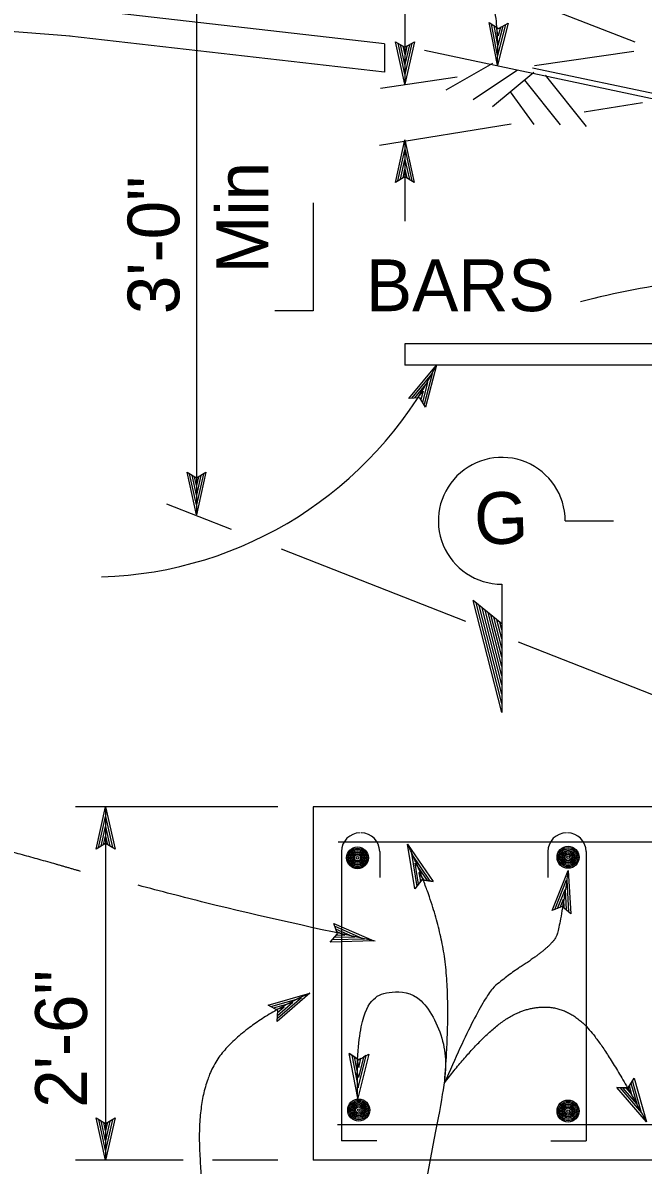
# Model space of a CAD drawing. Extents: x -894 to 866, y -476 to 714.
# Drawn here: x -638.6 to -554.8, y -279.3 to -124.8 of the extents above; entities that cross this region are included whole.
import ezdxf

# ---------------------------------------------------------------- set-up
doc = ezdxf.new("R2010")
doc.units = 0
for name, color, linetype in [('22 Misc Cnst Det', 7, 'Continuous'), ('56 Stage 3 Anno', 7, 'Continuous'), ('57 Undefined', 7, 'Continuous'), ('59 Sndwall Anno', 7, 'Continuous'), ('60 Nongeo Data', 7, 'Continuous')]:
    doc.layers.add(name, color=color, linetype=linetype)

msp = doc.modelspace()

# ---------------------------------------------------------------- linework, layer by layer
at = {"layer": '22 Misc Cnst Det'}
for p, q in [((-565.33, -192.15), (-558.81, -192.15)), ((-573.9, -200.73), (-573.9, -218.09)), ((-573.9, -218.09), (-577.77, -202.93)), ((-573.9, -206.06), (-577.77, -202.93)), ((-573.9, -216.84), (-577.37, -203.26)), ((-573.9, -215.6), (-576.97, -203.58)), ((-573.9, -214.35), (-576.56, -203.9)), ((-573.9, -213.1), (-576.16, -204.23)), ((-573.9, -211.86), (-575.76, -204.55)), ((-573.9, -210.61), (-575.36, -204.88)), ((-573.9, -209.36), (-574.96, -205.2)), ((-573.9, -208.12), (-574.56, -205.53)), ((-573.9, -206.87), (-574.16, -205.85))]:
    msp.add_line(p, q, dxfattribs=at)
msp.add_arc((-573.9, -192.15), 8.57, 359.9995, 270, dxfattribs=at)
at = {"layer": '56 Stage 3 Anno'}
for p, q in [((-615.16, -104.26), (-615.16, -191.33)), ((-586.99, -112.06), (-586.99, -133.1)), ((-555.87, -127.44), (-574.71, -120.04)), ((-574.5, -130.55), (-575.61, -124.78)), ((-575.61, -124.78), (-574.36, -125.59)), ((-574.47, -129.22), (-575.27, -125.02)), ((-573.06, -124.86), (-574.5, -130.55)), ((-573.4, -125.06), (-574.46, -129.24)), ((-574.36, -125.59), (-573.06, -124.86)), ((-573.06, -124.86), (-573.06, -124.86)), ((-574.42, -127.91), (-574.94, -125.2)), ((-574.38, -126.59), (-574.61, -125.43)), ((-573.75, -125.27), (-574.42, -127.91)), ((-574.09, -125.43), (-574.38, -126.59)), ((-586.99, -133.1), (-588.26, -127.37)), ((-588.26, -127.37), (-588.26, -127.37)), ((-588.26, -127.37), (-586.99, -128.13)), ((-586.99, -131.77), (-587.91, -127.59)), ((-586.99, -130.46), (-587.58, -127.76)), ((-586.98, -129.14), (-587.24, -127.99)), ((-586.99, -128.13), (-585.71, -127.37)), ((-585.71, -127.37), (-586.99, -133.1)), ((-586.05, -127.58), (-586.99, -131.79)), ((-586.39, -127.8), (-586.99, -130.46)), ((-586.72, -127.97), (-586.98, -129.14)), ((-585.71, -127.37), (-585.71, -127.37)), ((-556.07, -128.68), (-569.49, -130.65)), ((-574.5, -130.55), (-574.5, -130.55)), ((-579.94, -132.18), (-590.29, -133.71)), ((-586.99, -133.1), (-586.99, -133.1)), ((-554.9, -135.63), (-562.77, -136.9)), ((-572.64, -138.51), (-590.41, -141.39)), ((-588.27, -146.39), (-586.99, -140.66)), ((-587.93, -146.18), (-586.99, -141.98)), ((-586.99, -140.66), (-586.99, -151.65)), ((-586.99, -140.66), (-586.99, -140.66)), ((-586.99, -140.66), (-585.72, -146.39)), ((-586.98, -141.99), (-586.06, -146.17)), ((-587.58, -145.96), (-586.99, -143.3)), ((-586.99, -143.3), (-586.39, -146)), ((-587.25, -145.79), (-586.99, -144.62)), ((-586.99, -144.62), (-586.73, -145.77)), ((-586.99, -145.63), (-588.27, -146.39)), ((-588.27, -146.39), (-588.27, -146.39)), ((-585.72, -146.39), (-586.99, -145.63)), ((-585.72, -146.39), (-585.72, -146.39)), ((-586.47, -175.61), (-582.72, -171.09)), ((-582.72, -171.09), (-584.2, -176.77)), ((-582.72, -171.09), (-582.72, -171.09)), ((-586.07, -175.58), (-583.32, -172.26)), ((-583.32, -172.27), (-584.4, -176.42)), ((-585.66, -175.54), (-583.92, -173.44)), ((-583.92, -173.44), (-584.62, -176.12)), ((-584.98, -175.51), (-586.47, -175.61)), ((-586.47, -175.61), (-586.47, -175.61)), ((-585.29, -175.54), (-584.52, -174.61)), ((-584.2, -176.77), (-584.98, -175.51)), ((-584.52, -174.61), (-584.82, -175.76)), ((-584.2, -176.77), (-584.2, -176.77)), ((-615.16, -191.33), (-616.44, -185.59)), ((-616.44, -185.59), (-616.44, -185.59)), ((-616.44, -185.59), (-615.16, -186.35)), ((-615.17, -190), (-616.09, -185.81)), ((-615.16, -188.68), (-615.76, -185.98)), ((-615.16, -187.36), (-615.42, -186.21)), ((-615.16, -186.35), (-613.88, -185.59)), ((-613.88, -185.59), (-615.16, -191.33)), ((-614.22, -185.8), (-615.16, -190.01)), ((-614.57, -186.02), (-615.16, -188.68)), ((-614.9, -186.19), (-615.16, -187.36)), ((-613.88, -185.59), (-613.88, -185.59)), ((-610.44, -193.33), (-619.17, -189.9)), ((-615.16, -191.33), (-615.16, -191.33)), ((-578.78, -205.77), (-603.65, -196)), ((-515.44, -230.64), (-571.66, -208.56)), ((-604.18, -230.82), (-631.49, -230.82)), ((-628.72, -236.56), (-627.44, -230.82)), ((-627.44, -230.82), (-627.44, -278.61)), ((-627.44, -230.82), (-627.44, -230.82)), ((-627.44, -230.82), (-626.17, -236.56)), ((-628.38, -236.35), (-627.44, -232.14)), ((-627.44, -232.15), (-626.52, -236.33)), ((-628.04, -236.13), (-627.45, -233.46)), ((-627.45, -233.46), (-626.85, -236.16)), ((-627.44, -235.79), (-628.72, -236.56)), ((-627.71, -235.96), (-627.45, -234.78)), ((-627.45, -234.78), (-627.19, -235.94)), ((-626.17, -236.56), (-627.44, -235.79)), ((-586.64, -235.85), (-586.64, -235.85)), ((-628.72, -236.56), (-628.72, -236.56)), ((-626.17, -236.56), (-626.17, -236.56)), ((-583.18, -240.93), (-583.18, -240.93)), ((-567.11, -244.86), (-564.92, -239.41)), ((-566.74, -244.71), (-565.14, -240.71)), ((-565.13, -240.72), (-564.9, -245)), ((-564.92, -239.41), (-564.92, -239.41)), ((-564.92, -239.41), (-564.59, -245.27)), ((-585.65, -241.92), (-585.65, -241.92)), ((-566.37, -244.55), (-565.35, -242.01)), ((-565.35, -242.01), (-565.2, -244.77)), ((-566.01, -244.43), (-565.56, -243.32)), ((-565.56, -243.32), (-565.5, -244.5)), ((-565.73, -244.31), (-567.11, -244.86)), ((-567.11, -244.86), (-567.11, -244.86)), ((-564.59, -245.27), (-565.73, -244.31)), ((-564.59, -245.27), (-564.59, -245.27)), ((-596.09, -248), (-596.59, -246.59)), ((-596.59, -246.59), (-596.59, -246.59)), ((-596.59, -246.59), (-591.21, -248.95)), ((-596.45, -246.97), (-592.5, -248.7)), ((-597.08, -249.1), (-596.09, -248)), ((-593.8, -248.44), (-596.57, -248.51)), ((-596.3, -247.35), (-593.8, -248.44)), ((-595.1, -248.19), (-596.28, -248.22)), ((-596.2, -247.7), (-595.1, -248.19)), ((-591.21, -248.95), (-597.08, -249.1)), ((-597.08, -249.1), (-597.08, -249.1)), ((-592.51, -248.7), (-596.8, -248.8)), ((-591.21, -248.95), (-591.21, -248.95)), ((-605.47, -257.62), (-599.82, -256)), ((-599.82, -256), (-604.25, -259.86)), ((-599.82, -256), (-599.82, -256)), ((-604.18, -258.38), (-605.47, -257.62)), ((-605.47, -257.62), (-605.47, -257.62)), ((-605.12, -257.82), (-600.98, -256.63)), ((-604.76, -258.02), (-602.14, -257.26)), ((-604.46, -258.23), (-603.3, -257.9)), ((-602.14, -257.26), (-604.23, -259.08)), ((-600.99, -256.64), (-604.21, -259.45)), ((-603.3, -257.9), (-604.19, -258.67)), ((-604.25, -259.86), (-604.18, -258.38)), ((-604.25, -259.86), (-604.25, -259.86)), ((-594.52, -264.17), (-594.52, -264.17)), ((-591.85, -264.25), (-591.85, -264.25)), ((-556.02, -267.49), (-556.02, -267.49)), ((-593.37, -270.2), (-593.37, -270.2)), ((-558.37, -268.76), (-558.37, -268.76)), ((-627.44, -278.61), (-628.71, -272.88)), ((-628.71, -272.88), (-628.71, -272.88)), ((-628.71, -272.88), (-627.44, -273.64)), ((-627.45, -277.28), (-628.37, -273.1)), ((-627.44, -275.97), (-628.04, -273.27)), ((-627.44, -273.64), (-626.16, -272.88)), ((-626.16, -272.88), (-627.44, -278.61)), ((-626.5, -273.08), (-627.44, -277.29)), ((-626.85, -273.31), (-627.44, -275.97)), ((-626.16, -272.88), (-626.16, -272.88)), ((-627.44, -274.65), (-627.7, -273.49)), ((-627.18, -273.48), (-627.44, -274.65)), ((-616.95, -278.61), (-631.49, -278.61)), ((-627.44, -278.61), (-627.44, -278.61)), ((-604.18, -278.61), (-613.01, -278.61))]:
    msp.add_line(p, q, dxfattribs=at)
for points in [[(-585.65, -241.92), (-586.64, -235.85), (-583.18, -240.93), (-583.58, -240.86), (-586.12, -237.15), (-585.4, -241.59), (-585.15, -241.27), (-585.62, -238.42), (-583.99, -240.8), (-584.4, -240.73), (-585.1, -239.7), (-584.9, -240.94), (-584.71, -240.68), (-583.18, -240.93), (-584.71, -240.68)], [(-591.85, -264.25), (-593.37, -270.2), (-594.52, -264.17), (-594.17, -264.39), (-593.33, -268.81), (-592.21, -264.45), (-592.57, -264.65), (-593.28, -267.44), (-593.82, -264.61), (-593.47, -264.84), (-593.24, -266.06), (-592.93, -264.85), (-593.21, -265.01), (-594.52, -264.17), (-593.21, -265.01)], [(-556.02, -267.49), (-554.36, -273.41), (-558.37, -268.76), (-557.96, -268.78), (-555.02, -272.19), (-556.23, -267.85), (-556.45, -268.2), (-555.66, -270.98), (-557.55, -268.8), (-557.13, -268.82), (-556.32, -269.76), (-556.66, -268.56), (-556.82, -268.83), (-558.37, -268.76), (-556.82, -268.83)]]:
    msp.add_lwpolyline(points, close=True, dxfattribs=at)
for centre, radius, start, end in [((-535.1, -269.66), 110.75, 97.1306, 104.7291), ((-629.6, -147.09), 52.67, 271.768, 332.8883)]:
    msp.add_arc(centre, radius, start, end, dxfattribs=at)
for points, degree in [([(-574.5, -130.55), (-574.13, -122.42), (-578.65, -114.44), (-584.76, -107.8), (-592.73, -103.55), (-600.16, -101.69), (-607.07, -99.83), (-615.04, -99.03), (-623.8, -98.76), (-631.5, -98.76), (-641.6, -98.23), (-653.28, -97.7), (-659.13, -97.97), (-661.25, -97.7)], 2), ([(-630.83, -239.55), (-637.42, -237.61), (-653.11, -233.48), (-681.27, -233.03)], 2), ([(-581.64, -268.15), (-580.64, -256.14), (-583.14, -243.12), (-586.64, -235.85)], 2), ([(-564.92, -239.41), (-566.1, -247.62), (-567.07, -249.28), (-569.62, -251.34), (-572.84, -253.39), (-576.65, -256.62), (-581.64, -268.15)], 2), ([(-599.82, -256), (-608.16, -259.79), (-615.22, -268.43), (-614.21, -287.15), (-613.2, -288.59), (-606, -311.48), (-599.02, -333.59), (-602.49, -345.86), (-610.03, -346.47)], 2), ([(-593.36, -270.27), (-593.55, -265.56), (-593.05, -259.61), (-591.32, -256.45), (-589.09, -255.71), (-584.64, -255.89), (-581.14, -263.15), (-581.59, -268.97), (-585.64, -288.18), (-584.26, -291.09), (-582.29, -292.72), (-578.95, -292.98)], 3), ([(-581.64, -268.15), (-577.63, -262.9), (-571.38, -257.89), (-564.87, -257.89), (-559.61, -263.65), (-554.36, -273.41)], 2)]:
    msp.add_open_spline(points, degree=degree, dxfattribs=at)
msp.add_spline([(-591.02, -248.99), (-613.92, -243.79), (-623.06, -241.43)], degree=3, dxfattribs=at)
at = {"layer": '59 Sndwall Anno'}
for p, q in [((-575.14, -130.32), (-581.48, -133.94)), ((-571.8, -131.23), (-577.78, -135.23)), ((-569.57, -131.52), (-575.15, -136.19)), ((-570.81, -132.59), (-566.02, -138.6)), ((-568.05, -131.88), (-562.49, -138.86)), ((-572.77, -134.14), (-569.58, -138.58))]:
    msp.add_line(p, q, dxfattribs=at)
at = {"layer": '60 Nongeo Data'}
for p, q in [((-632.25, -126.63), (-717.18, -119.97)), ((-589.73, -127.65), (-631.91, -122.82)), ((-589.73, -131.49), (-632.34, -126.62)), ((-589.73, -127.65), (-589.73, -131.49)), ((-584.34, -128.52), (-552.97, -135.17)), ((-569.75, -130.89), (-544.17, -136.31)), ((-599.37, -149.14), (-599.37, -163.76)), ((-599.37, -163.76), (-604.56, -163.76)), ((-552.58, -168.22), (-586.99, -168.22)), ((-586.99, -168.22), (-586.99, -171.09)), ((-552.58, -171.09), (-586.99, -171.09)), ((-429.29, -230.82), (-599.41, -230.82)), ((-599.41, -230.82), (-599.41, -278.61)), ((-432.77, -235.6), (-596, -235.6)), ((-595.56, -236.85), (-595.56, -275.99)), ((-590.4, -236.85), (-590.4, -240.36)), ((-567.67, -236.85), (-567.67, -240.36)), ((-562.51, -236.85), (-562.51, -275.99)), ((-432.59, -273.83), (-596.11, -273.83)), ((-548.76, -273.83), (-558.31, -273.83)), ((-590.79, -275.99), (-595.56, -275.99)), ((-567.28, -275.99), (-562.51, -275.99)), ((-429.29, -278.61), (-599.41, -278.61))]:
    msp.add_line(p, q, dxfattribs=at)
for centre, radius in [((-593.4, -237.72), 1.49), ((-564.94, -237.64), 1.49), ((-593.4, -237.72), 1.31), ((-593.4, -237.72), 1.13), ((-593.4, -237.72), 0.956), ((-593.4, -237.72), 0.777), ((-593.4, -237.72), 0.597), ((-593.4, -237.72), 0.418), ((-593.4, -237.72), 0.179), ((-564.94, -237.64), 1.31), ((-564.94, -237.64), 1.13), ((-564.94, -237.64), 0.956), ((-564.94, -237.64), 0.777), ((-564.94, -237.64), 0.597), ((-564.94, -237.64), 0.418), ((-564.94, -237.64), 0.179), ((-593.23, -271.82), 1.49), ((-593.23, -271.82), 1.31), ((-593.23, -271.82), 1.13), ((-593.23, -271.82), 0.956), ((-593.23, -271.82), 0.777), ((-593.23, -271.82), 0.597), ((-593.23, -271.82), 0.418), ((-593.23, -271.82), 0.179), ((-564.94, -271.96), 1.49), ((-564.94, -271.96), 1.31), ((-564.94, -271.96), 1.13), ((-564.94, -271.96), 0.956), ((-564.94, -271.96), 0.777), ((-564.94, -271.96), 0.597), ((-564.94, -271.96), 0.418), ((-564.94, -271.96), 0.179)]:
    msp.add_circle(centre, radius, dxfattribs=at)
for centre, start, end in [((-593.06, -236.85), 90, 180), ((-592.9, -236.85), 0, 90), ((-565.17, -236.85), 90, 180), ((-565.01, -236.85), 0, 90)]:
    msp.add_arc(centre, 2.5, start, end, dxfattribs=at)

# ---------------------------------------------------------------- texts
at = {"layer": '57 Undefined'}
for s, rotation, p in [('Min', 90, (-605.47, -158.71)), ('3\'-0"', 90, (-617.47, -164.21)), ('G', 2, (-577.51, -195.4)), ('2\'-6"', 90, (-629.96, -271.52))]:
    msp.add_text(s, height=7, rotation=rotation, dxfattribs=at).set_placement(p)
msp.add_text('BARS', height=7, dxfattribs=at).set_placement((-592.26, -163.81))

doc.saveas('drawing.dxf')
